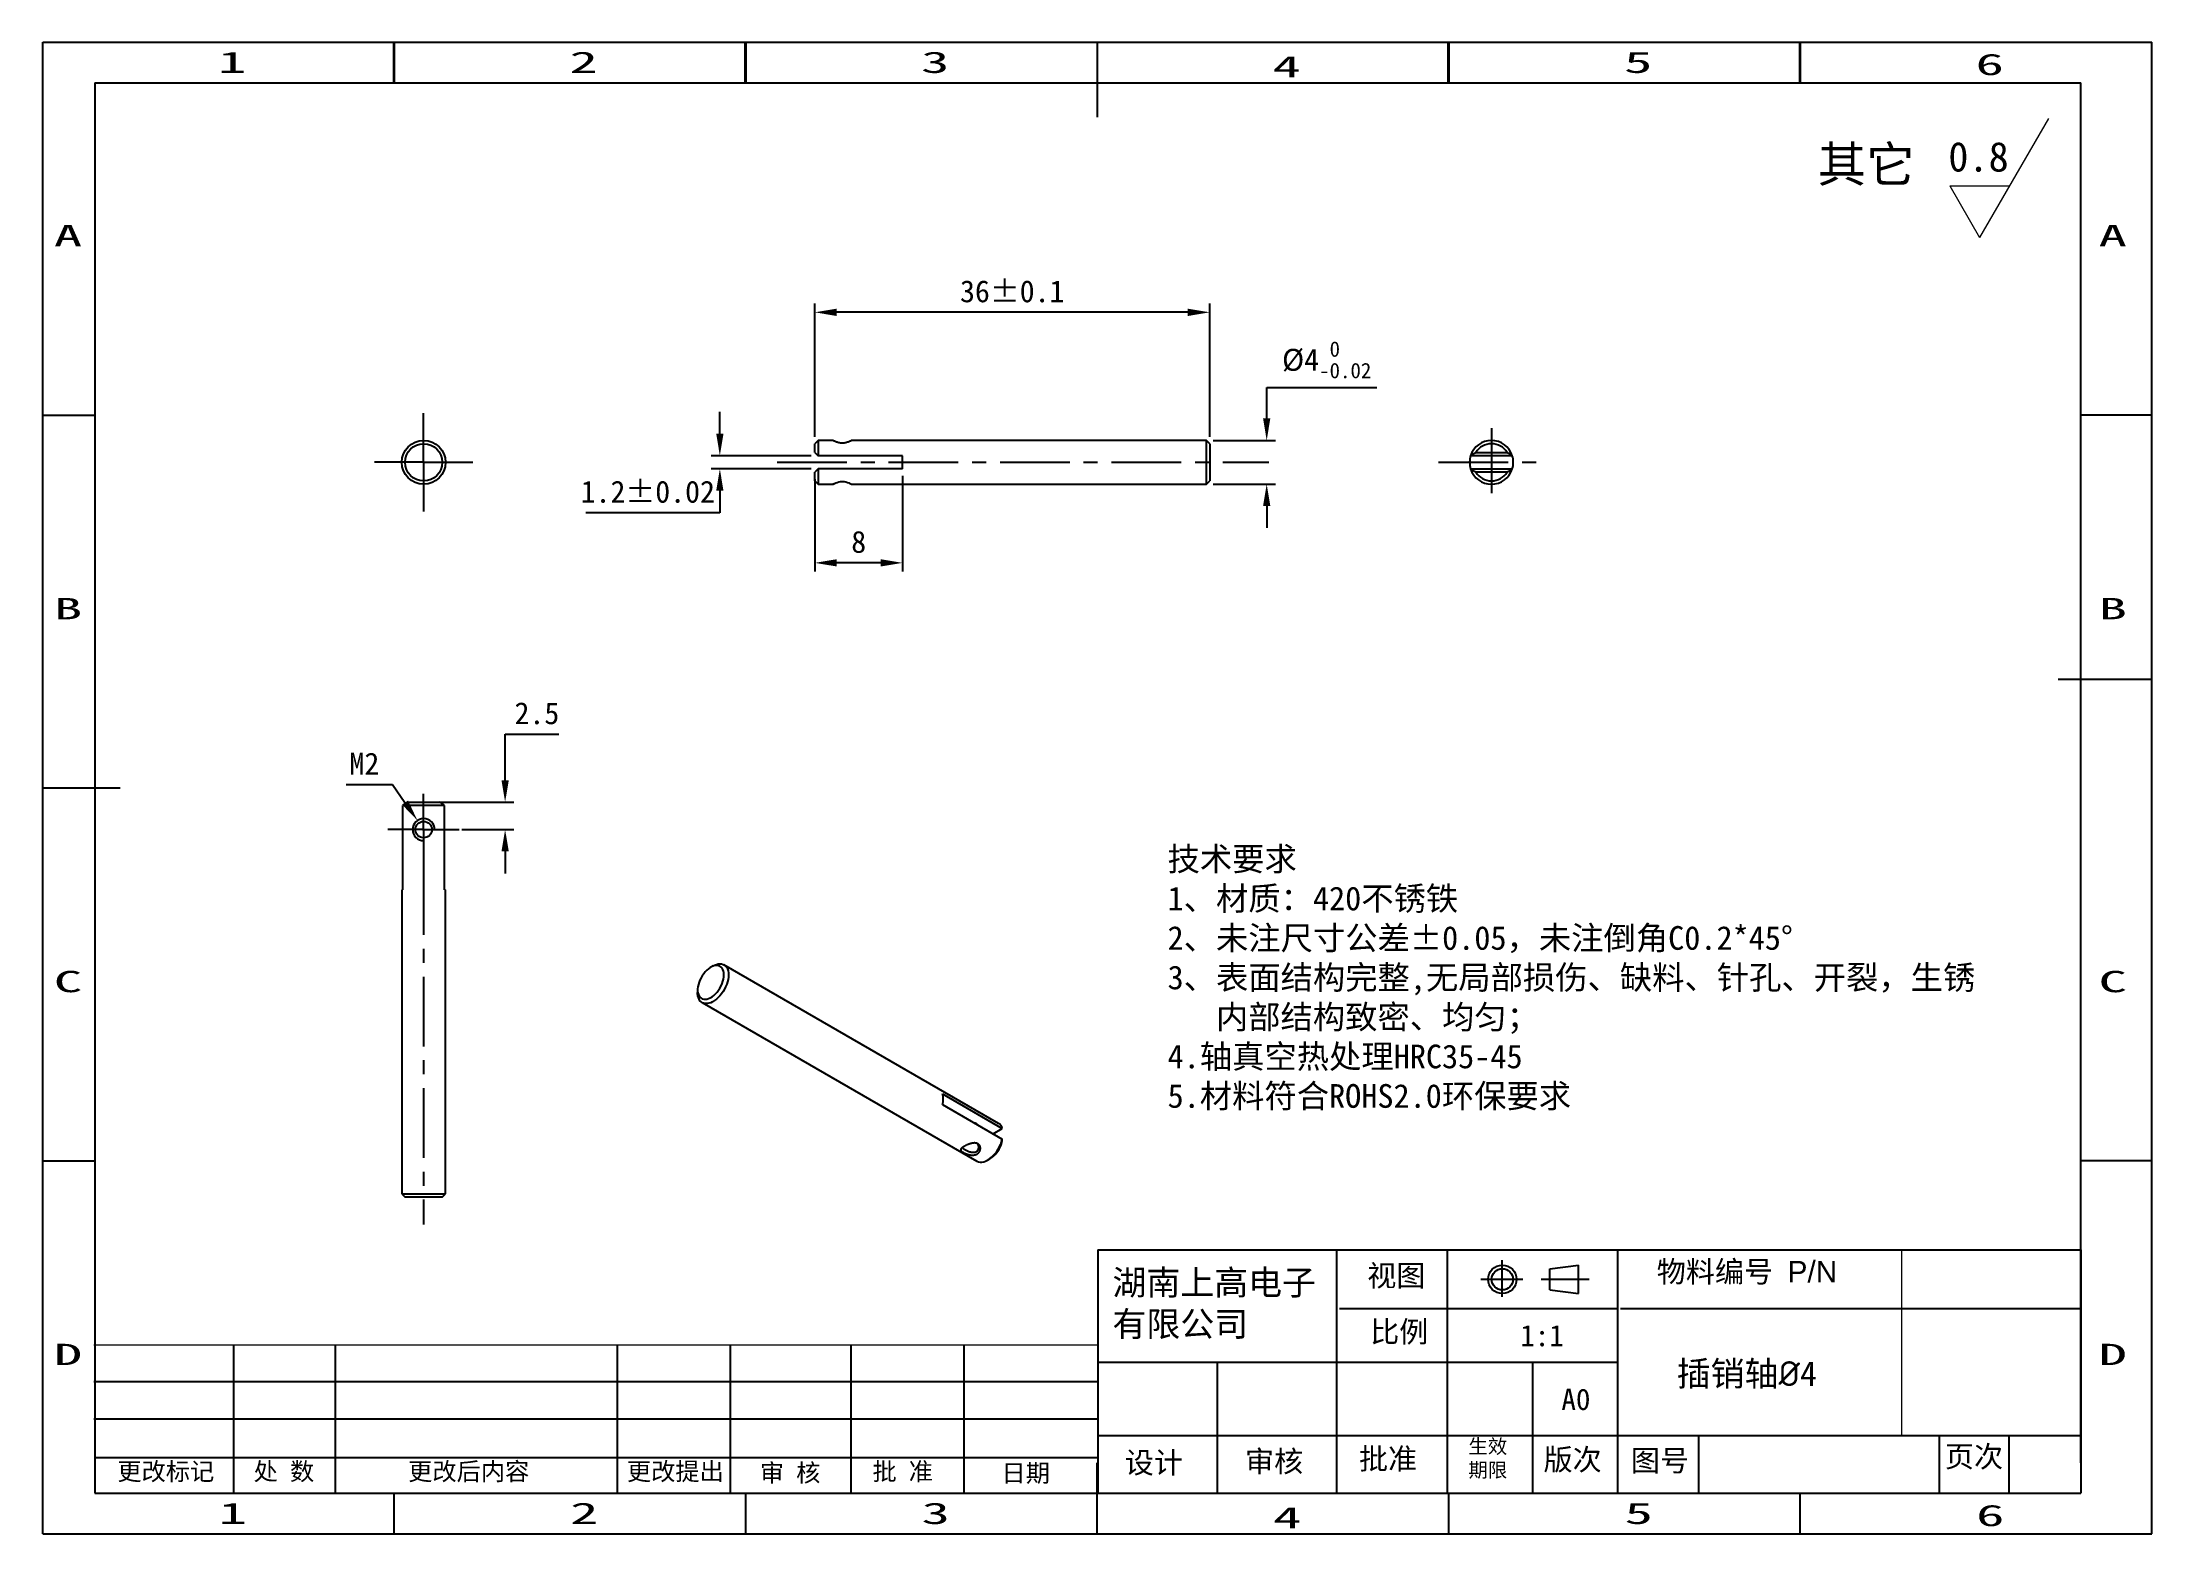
# Model space of a CAD drawing. Header units: millimetres. Extents: x 54 to 246, y 44 to 180.
import ezdxf
from ezdxf.enums import TextEntityAlignment as Align

# ---------------------------------------------------------------- set-up
doc = ezdxf.new("R2010")
doc.units = ezdxf.units.MM
doc.header["$PDSIZE"] = -1
doc.linetypes.add('ACAD_ISO04W100', pattern=[30.5, 24, -3, 0.5, -3])
doc.linetypes.add('CENTER', pattern=[10.16, 6.35, -1.27, 1.27, -1.27])
for name, color, linetype in [('中心线', 6, 'CENTER'), ('图框', 7, 'Continuous'), ('标注', 5, 'Continuous'), ('细实线', 5, 'Continuous')]:
    doc.layers.add(name, color=color, linetype=linetype)
doc.styles.add('style1', font='', dxfattribs={"height": 3.5})
doc.styles.get('style1').set_extended_font_data('FangSong_GB2312')
doc.dimstyles.new('副本 Standard', dxfattribs={"dimtxt": 2, "dimasz": 2, "dimexe": 0.8, "dimexo": 0.625, "dimgap": 0.9, "dimtad": 1, "dimtih": 1, "dimtoh": 1, "dimdsep": 46, "dimtxsty": 'Standard', "dimcen": 0.09, "dimclrd": 5, "dimclre": 5, "dimadec": 3, "dimazin": 2, "dimtfac": 1, "dimtdec": 4, "dimtofl": 0, "dimtmove": 0, "dimatfit": 3, "dimfxl": 0, "dimtolj": 1, "dimtzin": 0, "dimarcsym": 0})

# ---------------------------------------------------------------- blocks, each defined once
blk = doc.blocks.new('SW_CENTERMARKSYMBOL_0')
at = {"layer": '图框', "color": 0}
for p, q in [((0, 2.5), (0, 4.49)), ((0, 0), (0, 2.5)), ((-2.5, 0), (-4.49, 0)), ((0, 0), (-2.5, 0)), ((0, 0), (0, -2.5)), ((0, 0), (2.5, 0)), ((2.5, 0), (4.49, 0)), ((0, -2.5), (0, -4.49))]:
    blk.add_line(p, q, dxfattribs=at)
blk = doc.blocks.new('SW_CENTERMARKSYMBOL_1')
at = {"layer": '图框', "color": 0}
for p, q in [((0, 2.5), (0, 3.25)), ((0, 0), (0, 2.5)), ((-2.5, 0), (-3.25, 0)), ((0, 0), (-2.5, 0)), ((0, 0), (0, -2.5)), ((0, 0), (2.5, 0)), ((2.5, 0), (3.25, 0)), ((0, -2.5), (0, -3.25))]:
    blk.add_line(p, q, dxfattribs=at)
blk = doc.blocks.new('*D35')
at = {"layer": 'Defpoints', "color": 0}
for p in [(124.24, 155.38), (124.24, 143.4), (160.24, 143.4)]:
    blk.add_point(p, dxfattribs=at)
at = {"layer": '标注', "color": 5, "lineweight": -2}
for p, q in [((124.24, 144.02), (124.24, 156.18)), ((160.24, 144.02), (160.24, 156.18)), ((158.24, 155.38), (126.24, 155.38))]:
    blk.add_line(p, q, dxfattribs=at)
at = {"layer": '标注', "color": 5}
for points in [[(126.24, 155.71), (126.24, 155.04), (124.24, 155.38)], [(158.24, 155.71), (158.24, 155.04), (160.24, 155.38)]]:
    blk.add_solid(points, dxfattribs=at)
at = {"layer": '标注', "color": 0, "insert": (142.24, 157.28), "char_height": 2, "attachment_point": 5}
blk.add_mtext('\\A1;36%%P0.1', dxfattribs=at)
blk = doc.blocks.new('*D36')
at = {"layer": 'Defpoints', "color": 0}
for p in [(124.24, 140.81), (132.24, 141.11), (124.24, 132.54)]:
    blk.add_point(p, dxfattribs=at)
at = {"layer": '标注', "color": 5, "lineweight": -2}
for p, q in [((132.24, 140.48), (132.24, 131.74)), ((124.24, 140.18), (124.24, 131.74)), ((130.24, 132.54), (126.24, 132.54))]:
    blk.add_line(p, q, dxfattribs=at)
at = {"layer": '标注', "color": 5}
for points in [[(126.24, 132.87), (126.24, 132.21), (124.24, 132.54)], [(130.24, 132.87), (130.24, 132.21), (132.24, 132.54)]]:
    blk.add_solid(points, dxfattribs=at)
at = {"layer": '标注', "color": 0, "insert": (128.24, 134.44), "char_height": 2, "attachment_point": 5}
blk.add_mtext('\\A1;8', dxfattribs=at)
blk = doc.blocks.new('*D37')
at = {"layer": 'Defpoints', "color": 0}
for p in [(115.58, 141.11), (124.54, 142.31), (124.54, 141.11)]:
    blk.add_point(p, dxfattribs=at)
at = {"layer": '标注', "color": 5, "lineweight": -2}
for p, q in [((115.58, 144.31), (115.58, 146.31)), ((123.92, 142.31), (114.78, 142.31)), ((123.92, 141.11), (114.78, 141.11)), ((115.58, 139.11), (115.58, 137.11)), ((115.58, 137.11), (103.35, 137.11))]:
    blk.add_line(p, q, dxfattribs=at)
at = {"layer": '标注', "color": 5}
for points in [[(115.25, 144.31), (115.91, 144.31), (115.58, 142.31)], [(115.25, 139.11), (115.91, 139.11), (115.58, 141.11)]]:
    blk.add_solid(points, dxfattribs=at)
at = {"layer": '标注', "color": 0, "insert": (109.01, 139.01), "char_height": 2, "attachment_point": 5}
blk.add_mtext('\\A1;1.2%%P0.02', dxfattribs=at)
blk = doc.blocks.new('*D38')
at = {"layer": 'Defpoints', "color": 0}
for p in [(159.94, 143.7), (159.94, 139.72), (165.44, 139.72)]:
    blk.add_point(p, dxfattribs=at)
at = {"layer": '标注', "color": 5, "lineweight": -2}
for p, q in [((165.44, 145.7), (165.44, 148.51)), ((165.44, 148.51), (175.47, 148.51)), ((160.57, 143.7), (166.24, 143.7)), ((160.57, 139.72), (166.24, 139.72)), ((165.44, 137.72), (165.44, 135.72))]:
    blk.add_line(p, q, dxfattribs=at)
at = {"layer": '标注', "color": 5}
for points in [[(165.11, 145.7), (165.77, 145.7), (165.44, 143.7)], [(165.11, 137.72), (165.77, 137.72), (165.44, 139.72)]]:
    blk.add_solid(points, dxfattribs=at)
at = {"layer": '标注', "color": 0, "insert": (170.91, 151.05), "char_height": 2, "attachment_point": 5}
blk.add_mtext('\\A1;%%C4{\\H0.7x;\\S 0^ -0.02;}', dxfattribs=at)
blk = doc.blocks.new('*D39')
at = {"layer": 'Defpoints', "color": 0}
for p in [(88.67, 110.73), (91.45, 108.23), (96, 108.23)]:
    blk.add_point(p, dxfattribs=at)
at = {"layer": '标注', "color": 5, "lineweight": -2}
for p, q in [((96, 112.73), (96, 116.92)), ((96, 116.92), (100.9, 116.92)), ((89.3, 110.73), (96.8, 110.73)), ((92.07, 108.23), (96.8, 108.23)), ((96, 106.23), (96, 104.23))]:
    blk.add_line(p, q, dxfattribs=at)
at = {"layer": '标注', "color": 5}
for points in [[(95.67, 112.73), (96.34, 112.73), (96, 110.73)], [(95.67, 106.23), (96.34, 106.23), (96, 108.23)]]:
    blk.add_solid(points, dxfattribs=at)
at = {"layer": '标注', "color": 0, "insert": (98.9, 118.82), "char_height": 2, "attachment_point": 5}
blk.add_mtext('\\A1;2.5', dxfattribs=at)
blk = doc.blocks.new('*D40')
at = {"layer": 'Defpoints', "color": 0}
for p in [(88.01, 109.05), (89.14, 107.4)]:
    blk.add_point(p, dxfattribs=at)
at = {"layer": '标注', "color": 5, "lineweight": -2}
for p, q in [((81.5, 112.34), (85.74, 112.34)), ((85.74, 112.34), (86.87, 110.7)), ((88.48, 108.23), (88.66, 108.23)), ((88.57, 108.14), (88.57, 108.32))]:
    blk.add_line(p, q, dxfattribs=at)
at = {"layer": '标注', "color": 5}
blk.add_solid([(87.15, 110.88), (86.6, 110.51), (88.01, 109.05)], dxfattribs=at)
at = {"layer": '标注', "color": 0, "insert": (83.17, 114.24), "char_height": 2, "attachment_point": 5}
blk.add_mtext('\\A1;M2', dxfattribs=at)

msp = doc.modelspace()

# ---------------------------------------------------------------- linework, layer by layer
at = {"color": 5, "linetype": 'Continuous'}
for p, q in [((53.843, 44.033), (53.843, 180.001)), ((53.843, 180.001), (246.141, 180.001)), ((85.843, 176.305), (85.843, 180.001)), ((85.893, 180.001), (85.893, 176.305)), ((117.893, 176.305), (117.893, 180.001)), ((117.942, 180.001), (117.942, 176.305)), ((149.992, 180.001), (149.992, 173.173)), ((181.992, 176.305), (181.992, 180.001)), ((182.042, 180.001), (182.042, 176.305)), ((214.042, 176.305), (214.042, 180.001)), ((214.092, 180.001), (214.092, 176.305)), ((246.141, 44.033), (246.141, 180.001)), ((53.793, 176.305), (53.843, 176.305)), ((53.843, 146.009), (58.585, 146.009)), ((246.141, 146.009), (239.667, 146.009)), ((246.141, 121.92), (237.602, 121.92)), ((53.843, 112.017), (60.888, 112.017)), ((53.843, 78.025), (58.585, 78.025)), ((246.141, 78.025), (239.667, 78.025)), ((150.042, 69.931), (177.875, 69.931)), ((171.797, 69.931), (171.797, 47.728)), ((177.875, 69.931), (239.667, 69.931)), ((181.897, 69.931), (181.897, 47.728)), ((197.437, 69.931), (197.437, 65.757)), ((197.437, 66.047), (197.437, 58.411)), ((172.071, 64.561), (197.437, 64.561)), ((197.711, 64.561), (239.667, 64.561)), ((71.231, 61.27), (71.231, 47.728)), ((80.497, 61.27), (80.497, 47.728)), ((106.229, 61.27), (106.229, 47.728)), ((116.531, 61.27), (116.531, 47.728)), ((127.526, 61.27), (127.526, 47.728)), ((137.828, 61.27), (137.828, 47.728)), ((150.042, 59.672), (197.437, 59.672)), ((160.919, 59.672), (160.919, 47.728)), ((189.667, 59.672), (189.667, 47.728)), ((58.505, 57.911), (149.962, 57.911)), ((197.437, 58.411), (197.437, 47.728)), ((58.505, 54.517), (149.962, 54.517)), ((150.042, 52.985), (239.667, 52.985)), ((204.8, 52.985), (204.8, 47.728)), ((226.756, 52.985), (226.756, 47.728)), ((233.104, 52.985), (233.104, 47.728)), ((58.585, 50.999), (149.962, 50.999)), ((149.992, 44.033), (149.992, 50.507)), ((85.893, 44.033), (85.893, 47.728)), ((117.942, 44.033), (117.942, 47.728)), ((182.042, 44.033), (182.042, 47.728)), ((214.092, 44.033), (214.092, 47.728)), ((53.843, 44.033), (246.141, 44.033))]:
    msp.add_line(p, q, dxfattribs=at)
at = {"color": 7, "linetype": 'Continuous'}
for p, q in [((58.585, 176.305), (58.585, 47.728)), ((58.585, 176.305), (239.667, 176.305)), ((239.667, 50.507), (239.667, 176.305)), ((150.042, 69.931), (150.042, 47.728)), ((239.667, 69.931), (239.667, 47.728)), ((239.667, 69.931), (239.667, 47.728)), ((191.264, 68.2), (193.865, 68.517)), ((191.264, 68.2), (193.865, 68.517)), ((191.264, 66.258), (191.264, 68.2)), ((193.865, 65.934), (193.865, 68.517)), ((191.264, 66.258), (193.865, 65.934)), ((58.585, 47.728), (239.667, 47.728))]:
    msp.add_line(p, q, dxfattribs=at)
at = {"color": 7, "linetype": 'Continuous', "lineweight": 25}
for p, q in [((124.542, 143.696), (124.242, 143.396)), ((124.242, 142.606), (124.242, 143.396)), ((125.9, 143.696), (124.542, 143.696)), ((124.542, 143.696), (124.542, 142.306)), ((159.942, 143.696), (127.585, 143.696)), ((160.242, 143.396), (159.942, 143.696)), ((159.942, 139.716), (159.942, 143.696)), ((160.242, 143.396), (160.242, 140.016)), ((184.504, 142.606), (187.364, 142.606)), ((124.242, 140.016), (124.242, 140.806)), ((132.242, 142.306), (124.542, 142.306)), ((124.542, 141.106), (124.542, 139.716)), ((132.242, 141.106), (124.542, 141.106)), ((132.242, 141.106), (132.242, 142.306)), ((187.831, 142.306), (184.037, 142.306)), ((184.037, 141.106), (187.831, 141.106)), ((187.364, 140.806), (184.504, 140.806)), ((124.242, 140.016), (124.542, 139.716)), ((124.542, 139.716), (125.9, 139.716)), ((127.585, 139.716), (159.942, 139.716)), ((159.942, 139.716), (160.242, 140.016)), ((86.676, 102.726), (86.676, 110.426)), ((90.471, 110.426), (86.676, 110.426)), ((87.143, 110.726), (90.004, 110.726)), ((90.471, 102.726), (90.471, 110.426)), ((86.583, 102.726), (86.583, 75.026)), ((86.583, 102.726), (86.676, 102.726)), ((90.471, 102.726), (90.563, 102.726)), ((90.563, 75.026), (90.563, 102.726)), ((114.962, 95.799), (114.75, 95.677)), ((140.988, 81.448), (115.957, 95.898)), ((113.555, 93.607), (113.555, 93.362)), ((113.967, 92.451), (138.999, 78.001)), ((135.89, 84.132), (141.335, 80.989)), ((135.89, 83.152), (141.335, 80.009)), ((140.486, 80.499), (141.335, 80.989)), ((139.994, 78.099), (140.206, 78.222)), ((86.583, 75.026), (86.883, 74.726)), ((86.583, 75.026), (90.563, 75.026)), ((90.263, 74.726), (90.563, 75.026)), ((90.263, 74.726), (86.883, 74.726))]:
    msp.add_line(p, q, dxfattribs=at)
for p, q in [((58.585, 83.473), (58.585, 47.728)), ((58.585, 47.728), (107.429, 47.728)), ((107.429, 47.728), (149.709, 47.728))]:
    msp.add_line(p, q)
at = {"color": 5, "lineweight": 13}
msp.add_line((223.335, 52.985), (223.335, 69.931), dxfattribs=at)
at = {"color": 7, "linetype": 'Continuous', "lineweight": 25, "flags": 128}
for points in [[(125.966, 139.75), (125.917, 139.725), (125.9, 139.716), (125.917, 139.725), (125.965, 139.75), (126.044, 139.788), (126.148, 139.834), (126.273, 139.88), (126.418, 139.921), (126.575, 139.949), (126.742, 139.959), (126.909, 139.949), (127.068, 139.921), (127.212, 139.88), (127.338, 139.834), (127.442, 139.788), (127.52, 139.75), (127.568, 139.725), (127.585, 139.716), (127.585, 139.716)], [(116.369, 94.987), (116.358, 94.781), (116.327, 94.566), (116.274, 94.345), (116.202, 94.122), (116.11, 93.899), (116.002, 93.68), (115.877, 93.469), (115.739, 93.269), (115.589, 93.082), (115.43, 92.912), (115.263, 92.761), (115.092, 92.632), (114.919, 92.525), (114.746, 92.444), (114.577, 92.389), (114.413, 92.362), (114.258, 92.361), (114.114, 92.388), (113.982, 92.443), (113.866, 92.523), (113.766, 92.629), (113.684, 92.758), (113.621, 92.908), (113.579, 93.078), (113.557, 93.264), (113.555, 93.362)], [(115.945, 94.987), (115.934, 95.165), (115.902, 95.327), (115.85, 95.471), (115.778, 95.594), (115.688, 95.694), (115.581, 95.769), (115.459, 95.817), (115.324, 95.839), (115.179, 95.833), (115.027, 95.799), (114.869, 95.739), (114.71, 95.653), (114.551, 95.543), (114.396, 95.411), (114.247, 95.258), (114.107, 95.089), (113.978, 94.906), (113.863, 94.711), (113.765, 94.509), (113.683, 94.304), (113.621, 94.098), (113.579, 93.896), (113.557, 93.701), (113.557, 93.517), (113.579, 93.346), (113.621, 93.193), (113.683, 93.059), (113.765, 92.947), (113.863, 92.86), (113.978, 92.798), (114.107, 92.763), (114.247, 92.755), (114.396, 92.775), (114.551, 92.822), (114.71, 92.895), (114.869, 92.993), (115.027, 93.115), (115.179, 93.257), (115.324, 93.418), (115.459, 93.595), (115.581, 93.785), (115.688, 93.983), (115.778, 94.187), (115.85, 94.394), (115.902, 94.598), (115.934, 94.797), (115.945, 94.987)], [(114.962, 95.799), (115.092, 95.868), (115.263, 95.936), (115.43, 95.977), (115.589, 95.991), (115.739, 95.978), (115.877, 95.937), (116.002, 95.87), (116.11, 95.777), (116.202, 95.659), (116.274, 95.519), (116.327, 95.359), (116.358, 95.181), (116.369, 94.987)], [(138.999, 78.001), (139.025, 77.986), (139.162, 77.933), (139.312, 77.909), (139.472, 77.914), (139.641, 77.948), (139.816, 78.01), (139.993, 78.099), (140.171, 78.215), (140.346, 78.354), (140.515, 78.516), (140.675, 78.696), (140.825, 78.893), (140.962, 79.104), (141.083, 79.324), (141.186, 79.551), (141.271, 79.78), (141.335, 80.009)]]:
    msp.add_lwpolyline(points, dxfattribs=at)
at = {"color": 7, "linetype": 'Continuous', "lineweight": 25}
for radius in [1.99, 1.69]:
    msp.add_circle((88.573, 141.706), radius, dxfattribs=at)
msp.add_circle((88.573, 108.226), 0.75)
at = {"color": 7, "linetype": 'Continuous'}
for radius in [1.295, 0.971]:
    msp.add_circle((186.922, 67.229), radius, dxfattribs=at)
at = {"color": 7, "linetype": 'Continuous', "lineweight": 25}
for centre, radius, start, end in [((185.934, 141.706), 1.99, 17.54817, 162.45183), ((185.934, 141.706), 1.69, 32.17753, 147.82247), ((185.934, 141.706), 1.99, 162.45183, 197.54817), ((185.934, 141.706), 1.99, 197.54817, 342.45183), ((185.934, 141.706), 1.69, 212.17753, 327.82247), ((185.934, 141.706), 1.99, 342.45183, 17.54817), ((134.101, 83.642), 1.855, 344.68546, 15.31454), ((138.599, 80.823), 0.7, 41.19674, 78.80863), ((140.573, 80.774), 0.792, 15.76846, 58.36949), ((138.834, 80.382), 2.559, 302.42968, 338.66629)]:
    msp.add_arc(centre, radius, start, end, dxfattribs=at)
msp.add_arc((88.573, 108.226), 1, 0, 270)
for points in [[(124.242, 142.606), (124.334, 142.514), (124.435, 142.413), (124.542, 142.306)], [(184.037, 142.306), (184.183, 142.413), (184.337, 142.514), (184.504, 142.606)], [(187.364, 142.606), (187.531, 142.514), (187.685, 142.413), (187.831, 142.306)], [(124.542, 141.106), (124.435, 140.999), (124.334, 140.898), (124.242, 140.806)], [(184.504, 140.806), (184.337, 140.898), (184.183, 140.999), (184.037, 141.106)], [(187.831, 141.106), (187.685, 140.999), (187.531, 140.898), (187.364, 140.806)], [(87.143, 110.726), (86.977, 110.634), (86.822, 110.533), (86.676, 110.426)], [(90.471, 110.426), (90.324, 110.533), (90.17, 110.634), (90.004, 110.726)], [(141.217, 79.451), (141.27, 79.631), (141.307, 79.818), (141.335, 80.009)]]:
    msp.add_open_spline(points, degree=3, dxfattribs=at)
for points, knots in [([(127.585, 143.696), (127.582, 143.694), (127.575, 143.691), (127.524, 143.664), (127.447, 143.625), (127.343, 143.579), (127.217, 143.531), (127.072, 143.489), (126.913, 143.46), (126.744, 143.449), (126.575, 143.46), (126.414, 143.489), (126.269, 143.531), (126.143, 143.579), (126.039, 143.625), (125.96, 143.664), (125.914, 143.688), (125.895, 143.699), (125.9, 143.696), (125.9, 143.696)], [0, 0, 0, 0, 0.06584584, 0.13151577, 0.1962024, 0.2594293, 0.32152212, 0.38183734, 0.44115068, 0.49956056, 0.5580319, 0.61752072, 0.67812117, 0.74008923, 0.80358241, 0.86784176, 0.933718, 0.99993484, 1, 1, 1, 1]), ([(137.842, 79.341), (137.864, 79.354), (137.911, 79.38), (137.986, 79.419), (138.066, 79.457), (138.148, 79.493), (138.233, 79.528), (138.319, 79.559), (138.406, 79.588), (138.493, 79.613), (138.58, 79.633), (138.665, 79.647), (138.748, 79.656), (138.829, 79.658), (138.907, 79.652), (138.976, 79.64), (139.031, 79.623), (139.074, 79.605), (139.109, 79.587), (139.14, 79.568), (139.177, 79.541), (139.217, 79.503), (139.258, 79.45), (139.291, 79.392), (139.315, 79.33), (139.331, 79.264), (139.338, 79.195), (139.337, 79.126), (139.328, 79.057), (139.31, 78.989), (139.284, 78.922), (139.25, 78.859), (139.207, 78.799), (139.157, 78.744), (139.099, 78.695), (139.035, 78.652), (138.964, 78.617), (138.889, 78.589), (138.81, 78.569), (138.727, 78.557), (138.642, 78.551), (138.556, 78.553), (138.469, 78.561), (138.382, 78.574), (138.295, 78.593), (138.21, 78.616), (138.127, 78.643), (138.046, 78.672), (137.968, 78.704), (137.899, 78.736), (137.844, 78.763), (137.807, 78.783), (137.782, 78.796), (137.764, 78.807), (137.748, 78.816), (137.73, 78.827), (137.699, 78.846), (137.658, 78.874), (137.617, 78.907), (137.584, 78.939), (137.56, 78.97), (137.545, 79), (137.537, 79.031), (137.539, 79.061), (137.548, 79.093), (137.566, 79.125), (137.592, 79.158), (137.627, 79.192), (137.669, 79.228), (137.719, 79.265), (137.777, 79.302), (137.82, 79.328), (137.842, 79.341)], [0, 0, 0, 0, 0.0164699, 0.0329184, 0.0494374, 0.0657472, 0.0819285, 0.0980817, 0.1139814, 0.1296852, 0.1453199, 0.1607241, 0.1758618, 0.1908805, 0.2058543, 0.2205467, 0.2322008, 0.2409569, 0.2497804, 0.2571247, 0.2644311, 0.2790422, 0.2938477, 0.3087966, 0.3238243, 0.3390961, 0.3545436, 0.3700725, 0.3858156, 0.4018094, 0.417814, 0.4339299, 0.4503055, 0.466862, 0.4834741, 0.4999664, 0.5164613, 0.5330595, 0.5494701, 0.5657684, 0.5820703, 0.5981417, 0.6140245, 0.6298456, 0.6454345, 0.6607686, 0.6759861, 0.6911141, 0.7059358, 0.7206075, 0.7323788, 0.7412207, 0.7456089, 0.7499827, 0.7541407, 0.7572578, 0.7645394, 0.779235, 0.7940735, 0.808953, 0.8240579, 0.8393507, 0.8547264, 0.8703229, 0.8861581, 0.9020236, 0.9180304, 0.9343131, 0.9506327, 0.9669376, 0.9833837, 1, 1, 1, 1]), ([(137.688, 79.272), (137.688, 79.272), (137.688, 79.271), (137.688, 79.271), (137.688, 79.271), (137.688, 79.271), (137.688, 79.27), (137.688, 79.253), (137.699, 79.22), (137.741, 79.17), (137.809, 79.116), (137.904, 79.056), (138.021, 78.994), (138.152, 78.933), (138.292, 78.878), (138.437, 78.836), (138.582, 78.81), (138.723, 78.807), (138.855, 78.828), (138.972, 78.876), (139.067, 78.95), (139.137, 79.046), (139.179, 79.155), (139.192, 79.272), (139.179, 79.391), (139.135, 79.5), (139.086, 79.578), (139.045, 79.609), (139.036, 79.616)], [0, 0, 0, 0, 0.0000485, 0.0000588, 0.0000985, 0.0002542, 0.0008707, 0.0033243, 0.0555511, 0.1042095, 0.1560594, 0.2076004, 0.2593498, 0.3108079, 0.3628534, 0.4147951, 0.4668751, 0.5189168, 0.5705654, 0.622279, 0.6740108, 0.7260155, 0.7776572, 0.8297935, 0.8818287, 0.9337992, 0.9857167, 1, 1, 1, 1])]:
    msp.add_open_spline(points, degree=3, knots=knots, dxfattribs=at)
at = {"layer": '中心线'}
for p, q in [((185.934, 144.817), (185.934, 138.891)), ((120.81, 141.706), (165.64, 141.706)), ((181.116, 141.706), (191.209, 141.706)), ((88.573, 104.976), (88.573, 72.241))]:
    msp.add_line(p, q, dxfattribs=at)
at = {"layer": '中心线', "color": 6, "linetype": 'ACAD_ISO04W100'}
for p, q in [((186.879, 68.979), (186.879, 65.629)), ((184.96, 67.229), (188.779, 67.229)), ((184.96, 67.229), (188.779, 67.229)), ((190.466, 67.229), (194.851, 67.229))]:
    msp.add_line(p, q, dxfattribs=at)
at = {"layer": '标注', "color": 5, "lineweight": 13}
for p, q in [((236.713, 173.046), (230.443, 162.187)), ((227.721, 166.902), (233.172, 166.913)), ((227.721, 166.902), (230.443, 162.187))]:
    msp.add_line(p, q, dxfattribs=at)
at = {"layer": '标注', "color": 0, "lineweight": 13}
msp.add_line((58.505, 61.27), (149.962, 61.27), dxfattribs=at)

# ---------------------------------------------------------------- block references
at = {"layer": '中心线'}
for name, p in [('SW_CENTERMARKSYMBOL_0', (88.573, 141.706)), ('SW_CENTERMARKSYMBOL_1', (88.573, 108.226))]:
    msp.add_blockref(name, p, dxfattribs=at)

# ---------------------------------------------------------------- texts
at = {"color": 5, "linetype": 'Continuous'}
for s, width, p, p2 in [('1', 3.99672, (69.818, 177.199), (72.408, 177.199)), ('2', 1.99836, (101.868, 177.199), (104.458, 177.199)), ('3', 1.99836, (133.918, 177.199), (136.508, 177.199)), ('5', 1.99836, (198.017, 177.199), (200.607, 177.199)), ('6', 1.99836, (230.067, 177.002), (232.657, 177.002)), ('4', 1.99836, (165.967, 176.806), (168.557, 176.806)), ('A', 1.99836, (54.853, 161.386), (57.443, 161.386)), ('A', 1.99836, (241.285, 161.386), (243.875, 161.386)), ('B', 1.99836, (54.853, 127.394), (57.443, 127.394)), ('B', 1.99836, (241.285, 127.394), (243.875, 127.394)), ('C', 1.99836, (54.853, 93.402), (57.443, 93.402)), ('C', 1.99836, (241.285, 93.402), (243.875, 93.402)), ('D', 1.99836, (54.853, 59.41), (57.443, 59.41)), ('D', 1.99836, (241.285, 59.41), (243.875, 59.41)), ('1', 3.99672, (69.868, 44.926), (72.458, 44.926)), ('2', 1.99836, (101.918, 44.926), (104.507, 44.926)), ('3', 1.99836, (133.967, 44.926), (136.557, 44.926)), ('4', 1.99836, (166.017, 44.533), (168.607, 44.533)), ('5', 1.99836, (198.067, 44.926), (200.657, 44.926)), ('6', 1.99836, (230.116, 44.73), (232.706, 44.73))]:
    msp.add_text(s, height=1.944, dxfattribs=dict(at, width=width)).set_placement(p, p2, align=Align.FIT)
at = {"attachment_point": 1}
for s, insert, char_height, width in [('{\\fSimSun|b0|i0|c134|p2;其它}', (215.668, 170.493), 3.24, 16.938), ('{\\fSimSun|b0|i0|c134|p2;技术要求}\\P{\\fSimSun|b0|i0|c134|p2;1、材质：420不锈铁\\P2、未注尺寸公差±0.05，未注倒角C0.2*45%%D\\P3、表面结构完整,无局部损伤、缺料、针孔、开裂，生锈\\P   内部结构致密、均匀；\\P4.轴真空热处理HRC35-45\\P5.材料符合ROHS2.0环保要求}', (156.401, 106.63), 2.16, 94.80928)]:
    msp.add_mtext(s, dxfattribs=dict(at, insert=insert, char_height=char_height, width=width))
at = {"color": 0, "lineweight": 13, "attachment_point": 1, "style": 'style1'}
for s, insert, char_height, width in [('{\\fSimSun|b0|i0|c134|p2;视图}', (174.606, 68.54), 1.944, 10.38005), ('{\\fSimSun|b0|i0|c134|p54;物料编号 \\fArial Unicode MS|b0|i0|c0|p34;P/N}', (201.005, 68.903), 1.944, 17.97905), ('比例', (174.877, 63.428), 1.944, 10.38005), ('{\\fSimSun|b0|i0|c134|p2;\\H1.2x;批准}', (173.853, 51.844), 1.62, 10.38005), ('{\\fSimSun|b0|i0|c134|p2;\\H0.8x;生效\\P期限}', (183.832, 52.653), 1.62, 10.38005), ('{\\H1.2x;版次}', (190.68, 51.775), 1.62, 10.38005), ('{\\fSimSun|b0|i0|c134|p2;\\H1.2x; 页次}', (225.959, 52.047), 1.62, 10.38005), ('更改标记', (60.643, 50.532), 1.62, 14.58207), ('处 数', (73.072, 50.532), 1.62, 14.58207), ('更改后内容', (87.16, 50.532), 1.62, 15.20001), ('更改提出', (107.103, 50.532), 1.62, 13.34618), ('审 核', (119.225, 50.408), 1.62, 10.38005), ('批 准', (129.489, 50.532), 1.62, 10.38005), ('日期', (141.261, 50.381), 1.62, 10.38005), ('{\\H1.2x;设计}', (152.5, 51.495), 1.62, 10.38005), ('{\\H1.2x;审核}', (163.466, 51.61), 1.62, 10.38005), ('{\\fSimSun|b0|i0|c134|p2;图号}', (198.649, 51.68), 1.944, 10.38005)]:
    msp.add_mtext(s, dxfattribs=dict(at, insert=insert, char_height=char_height, width=width))
at = {"layer": '标注', "color": 0, "lineweight": 13, "attachment_point": 1}
for s, insert, char_height, width in [('{\\H1.25x;0.8}', (227.585, 170.91), 2.16, 16.72216), ('{\\fSimSun|b0|i0|c134|p2;湖南上高电子 有限公司}', (151.376, 68.075), 2.268, 20.25815), ('{\\fSimSun|b0|i0|c134|p2;1:1}', (188.562, 63.074), 1.944, 11.93031), ('{\\fSimSun|b0|i0|c134|p2;A0}', (192.312, 57.261), 1.944, 8.58816)]:
    msp.add_mtext(s, dxfattribs=dict(at, insert=insert, char_height=char_height, width=width))
at = {"layer": '细实线', "color": 3, "lineweight": 13, "insert": (202.823, 63.55), "char_height": 2.268, "width": 25.62506, "attachment_point": 1}
msp.add_mtext('{\\C0;\\P\\fSimSun|b0|i0|c134|p2;插销轴\\fISOCPEUR|b0|i0|c0|p34;%%C\\fSimSun|b0|i0|c134|p2;4}', dxfattribs=at)

# ---------------------------------------------------------------- dimensions: what is measured, and where the dimension line sits
at = {"layer": '标注', "color": 0}
dim = msp.add_linear_dim(base=(124.242, 155.376), p1=(160.242, 143.396), p2=(124.242, 143.396), text='<>%%P0.1', dimstyle='副本 Standard', dxfattribs=at)
dim.commit()
dim.dimension.update_dxf_attribs({"geometry": '*D35', "text_midpoint": (142.242, 157.276)})
dim = msp.add_linear_dim(base=(165.44, 139.716), p1=(159.942, 143.696), p2=(159.942, 139.716), angle=90, text='%%C4{\\H0.7x;\\S 0^ -0.02;}', dimstyle='副本 Standard', dxfattribs=at)
dim.commit()
dim.dimension.update_dxf_attribs({"geometry": '*D38', "text_midpoint": (170.907, 148.512), "dimtype": 160})
dim = msp.add_linear_dim(base=(115.581, 141.106), p1=(124.542, 142.306), p2=(124.542, 141.106), angle=90, text='<>%%P0.02', dimstyle='副本 Standard', dxfattribs=at)
dim.commit()
dim.dimension.update_dxf_attribs({"geometry": '*D37', "text_midpoint": (109.014, 139.006)})
dim = msp.add_linear_dim(base=(124.242, 132.541), p1=(132.242, 141.106), p2=(124.242, 140.806), dimstyle='副本 Standard', dxfattribs=at)
dim.commit()
dim.dimension.update_dxf_attribs({"geometry": '*D36', "text_midpoint": (128.242, 132.541), "dimtype": 160})
dim = msp.add_linear_dim(base=(96.002, 108.226), p1=(88.671, 110.726), p2=(91.448, 108.226), angle=90, dimstyle='副本 Standard', dxfattribs=at)
dim.commit()
dim.dimension.update_dxf_attribs({"geometry": '*D39', "text_midpoint": (98.902, 116.918), "dimtype": 160})
dim = msp.add_diameter_dim_2p(p1=(89.141, 107.402), p2=(88.006, 109.049), text='M2', dimstyle='副本 Standard', dxfattribs=at)
dim.commit()
dim.dimension.update_dxf_attribs({"geometry": '*D40', "text_midpoint": (83.169, 114.242)})

doc.saveas('drawing.dxf')
